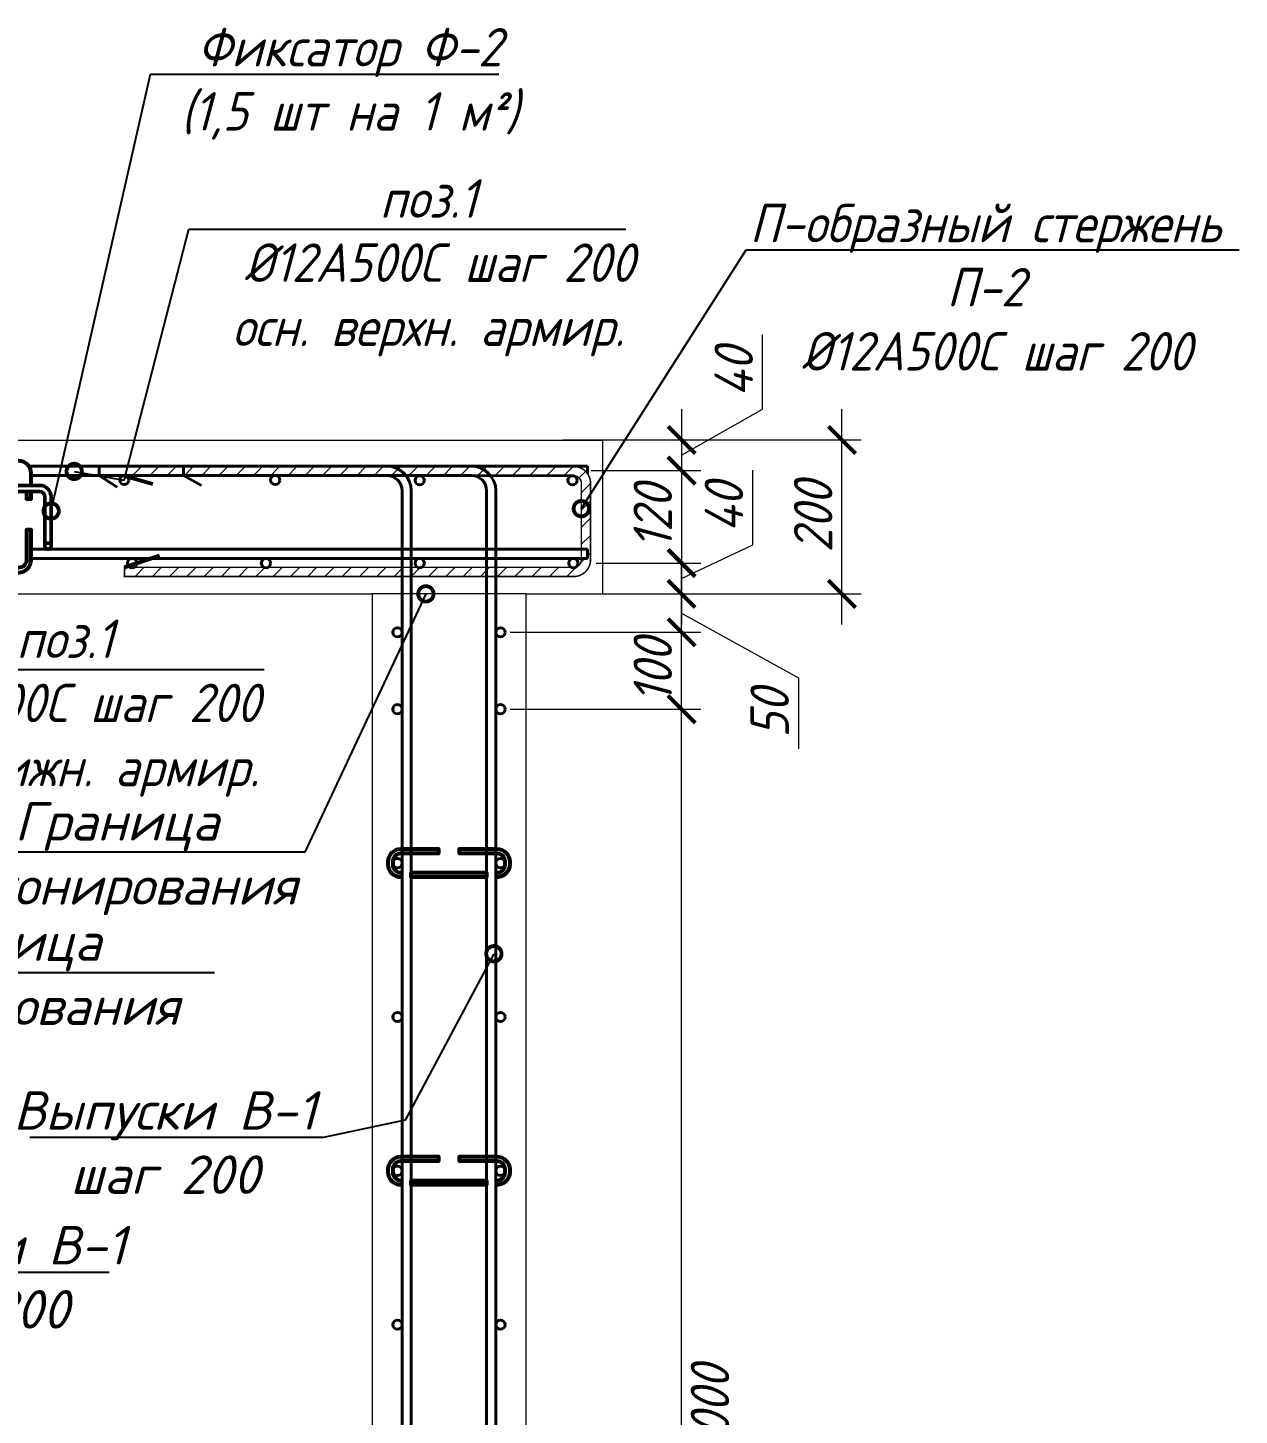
# Model space of a CAD drawing. Header units: millimetres. Extents: x 504091 to 2165846, y 135022 to 442887.
# Drawn here: x 902213 to 903789, y 246696 to 248500 of the extents above; entities that cross this region are included whole.
import ezdxf
from ezdxf import colors
from ezdxf.entities.mleader import LeaderData, LeaderLine
from ezdxf.math import Vec2, Vec3

# ---------------------------------------------------------------- set-up
doc = ezdxf.new("R2010")
doc.units = ezdxf.units.MM
doc.linetypes.add('X-OLP-WSS.OCOG$0$Zig-a-zig-ah', pattern=[0])
doc.layers.get('Defpoints').update_dxf_attribs({"color": 255})
for name, color, linetype, lineweight in [('Арматура 12', 26, 'Continuous', 50), ('К_Арматура 8', 134, 'Continuous', 50), ('КР_Арматура 12', 174, 'Continuous', 40), ('Монолит тонкий', 204, 'Continuous', 9), ('Размер', 7, 'Continuous', 13), ('размеры', 7, 'Continuous', 9), ('Размеры КР', 164, 'Continuous', 9)]:
    doc.layers.add(name, color=color, linetype=linetype, lineweight=lineweight)
doc.styles.add('GOST 2.304_new', font='isocpeur.ttf', dxfattribs={"width": 0.9, "oblique": 15})
doc.dimstyles.new('SPDS 1_20', dxfattribs={"dimscale": 20, "dimtxt": 2.5, "dimasz": 1.77, "dimexe": 1.25, "dimexo": 0.625, "dimtad": 1, "dimdec": 0, "dimrnd": 0.001, "dimtxsty": 'GOST 2.304_new', "dimblk": 'ARCHTICK', "dimcen": 2.5, "dimdle": 2, "dimclrt": 256, "dimadec": 0, "dimazin": 2, "dimtfac": 0.75, "dimtdec": 0, "dimtmove": 1, "dimatfit": 3, "dimfxl": 0, "dimtolj": 1, "dimlwd": 9, "dimlwe": 9, "dimarcsym": 0})

# ---------------------------------------------------------------- blocks, each defined once
blk = doc.blocks.new('_DotSmall')
at = {"color": 0, "linetype": 'ByBlock', "lineweight": 35, "const_width": 0.5}
blk.add_lwpolyline([(-0.0625, 0, 1), (0.0625, 0, 1)], format="xyb", close=True, dxfattribs=at)
blk = doc.blocks.new('A$C1D3C264A')
at = {"layer": 'К_Арматура 8', "ltscale": 40}
for p, q in [((-269, 91), (-11, 91)), ((-284, 76), (-284, 12)), ((-276, 76), (-276, 12)), ((-269, 83), (-11, 83)), ((-4, 76), (-4, 12)), ((4, 76), (4, 12))]:
    blk.add_line(p, q, dxfattribs=at)
blk.add_circle((-280, 12), 4, dxfattribs=at)
for centre, radius, start, end in [((-269, 76), 15, 90, 180), ((-11, 76), 15, 0, 90), ((-269, 76), 7, 90, 180), ((-11, 76), 7, 0, 90), ((0, 12), 4, 180, 0)]:
    blk.add_arc(centre, radius, start, end, dxfattribs=at)
blk = doc.blocks.new('_ArchTick')
at = {"color": 0, "linetype": 'ByBlock', "const_width": 0.15}
blk.add_lwpolyline([(-0.5, -0.5), (0.5, 0.5)], dxfattribs=at)
blk = doc.blocks.new('*D1358')
at = {"layer": 'Defpoints', "color": 0, "lineweight": 20, "transparency": 16777216}
for p in [(902896.4, 247964.1), (902932.8, 247924.4), (903063.4, 247924.4)]:
    blk.add_point(p, dxfattribs=at)
at = {"layer": 'Размеры КР', "color": 0, "lineweight": 9, "transparency": 16777216}
for p, q in [((903168.7, 248004), (903168.7, 248100.9)), ((903063.4, 248004.1), (903063.4, 247884.4)), ((903063.4, 247944.2), (903168.7, 248004)), ((902908.9, 247964.1), (903088.4, 247964.1)), ((902945.3, 247924.4), (903088.4, 247924.4))]:
    blk.add_line(p, q, dxfattribs=at)
at = {"layer": 'Размеры КР', "color": 0, "lineweight": 9, "transparency": 16777216, "xscale": 35.4, "yscale": 35.4, "zscale": 35.4}
for p, rotation in [((903063.4, 247964.1), 90), ((903063.4, 247924.4), 270)]:
    blk.add_blockref('_ArchTick', p, dxfattribs=dict(at, rotation=rotation))
at = {"layer": 'Размеры КР', "lineweight": 20, "transparency": 16777216, "insert": (903131.2, 248052.4), "char_height": 50, "attachment_point": 5, "rotation": 90, "style": 'GOST 2.304_new'}
blk.add_mtext('\\A1;40', dxfattribs=at)
blk = doc.blocks.new('*D1359')
at = {"layer": 'Defpoints', "color": 0, "lineweight": 20, "transparency": 16777216}
for p in [(902932.8, 247924.4), (902939.9, 247804.1), (903063.4, 247804.1)]:
    blk.add_point(p, dxfattribs=at)
at = {"layer": 'Размеры КР', "color": 0, "lineweight": 9, "transparency": 16777216}
for p, q in [((903063.4, 247964.4), (903063.4, 247764.1)), ((902945.3, 247924.4), (903088.4, 247924.4)), ((902952.4, 247804.1), (903088.4, 247804.1))]:
    blk.add_line(p, q, dxfattribs=at)
at = {"layer": 'Размеры КР', "color": 0, "lineweight": 9, "transparency": 16777216, "xscale": 35.4, "yscale": 35.4, "zscale": 35.4}
for p, rotation in [((903063.4, 247924.4), 90), ((903063.4, 247804.1), 270)]:
    blk.add_blockref('_ArchTick', p, dxfattribs=dict(at, rotation=rotation))
at = {"layer": 'Размеры КР', "lineweight": 20, "transparency": 16777216, "insert": (903025.9, 247864.2), "char_height": 50, "attachment_point": 5, "rotation": 90, "style": 'GOST 2.304_new'}
blk.add_mtext('\\A1;120', dxfattribs=at)
blk = doc.blocks.new('*D1360')
at = {"layer": 'Defpoints', "color": 0, "lineweight": 20, "transparency": 16777216}
for p in [(902939.9, 247804.1), (902958.1, 247764.1), (903063.4, 247764.1)]:
    blk.add_point(p, dxfattribs=at)
at = {"layer": 'Размеры КР', "color": 0, "lineweight": 9, "transparency": 16777216}
for p, q in [((903155.9, 247827.9), (903155.9, 247924.8)), ((903063.4, 247844.1), (903063.4, 247724.1)), ((903063.4, 247784.1), (903155.9, 247827.9)), ((902952.4, 247804.1), (903088.4, 247804.1)), ((902970.6, 247764.1), (903088.4, 247764.1))]:
    blk.add_line(p, q, dxfattribs=at)
at = {"layer": 'Размеры КР', "color": 0, "lineweight": 9, "transparency": 16777216, "xscale": 35.4, "yscale": 35.4, "zscale": 35.4}
for p, rotation in [((903063.4, 247804.1), 90), ((903063.4, 247764.1), 270)]:
    blk.add_blockref('_ArchTick', p, dxfattribs=dict(at, rotation=rotation))
at = {"layer": 'Размеры КР', "lineweight": 20, "transparency": 16777216, "insert": (903118.4, 247876.3), "char_height": 50, "attachment_point": 5, "rotation": 90, "style": 'GOST 2.304_new'}
blk.add_mtext('\\A1;40', dxfattribs=at)
blk = doc.blocks.new('*D1357')
at = {"layer": 'Defpoints', "color": 0, "lineweight": 20, "transparency": 16777216}
for p in [(903041.3, 247964.1), (903271.9, 247964.1), (903020.1, 247764.1)]:
    blk.add_point(p, dxfattribs=at)
at = {"layer": 'Размеры КР', "color": 0, "lineweight": 9, "transparency": 16777216}
for p, q in [((903271.9, 247724.1), (903271.9, 248004.1)), ((903053.8, 247964.1), (903296.9, 247964.1)), ((903032.6, 247764.1), (903296.9, 247764.1))]:
    blk.add_line(p, q, dxfattribs=at)
at = {"layer": 'Размеры КР', "color": 0, "lineweight": 9, "transparency": 16777216, "xscale": 35.4, "yscale": 35.4, "zscale": 35.4}
for p, rotation in [((903271.9, 247964.1), 90), ((903271.9, 247764.1), 270)]:
    blk.add_blockref('_ArchTick', p, dxfattribs=dict(at, rotation=rotation))
at = {"layer": 'Размеры КР', "lineweight": 20, "transparency": 16777216, "insert": (903234.4, 247864.1), "char_height": 50, "attachment_point": 5, "rotation": 90, "style": 'GOST 2.304_new'}
blk.add_mtext('\\A1;200', dxfattribs=at)
blk = doc.blocks.new('*D1367')
at = {"layer": 'Defpoints', "color": 0, "lineweight": 20, "transparency": 16777216}
for p in [(902827.9, 247614.1), (903063.4, 247614.1), (902827.9, 245614.1)]:
    blk.add_point(p, dxfattribs=at)
at = {"layer": 'Размеры КР', "color": 0, "lineweight": 9, "transparency": 16777216}
for p, q in [((903063.4, 245574.1), (903063.4, 247654.1)), ((902840.4, 247614.1), (903088.4, 247614.1)), ((902840.4, 245614.1), (903088.4, 245614.1))]:
    blk.add_line(p, q, dxfattribs=at)
at = {"layer": 'Размеры КР', "color": 0, "lineweight": 9, "transparency": 16777216, "xscale": 35.4, "yscale": 35.4, "zscale": 35.4}
for p, rotation in [((903063.4, 247614.1), 90), ((903063.4, 245614.1), 270)]:
    blk.add_blockref('_ArchTick', p, dxfattribs=dict(at, rotation=rotation))
at = {"layer": 'Размеры КР', "lineweight": 20, "transparency": 16777216, "insert": (903058.6, 246599.1), "char_height": 50, "attachment_point": 5, "rotation": 90, "style": 'GOST 2.304_new'}
blk.add_mtext('\\A1;поз.3\\P200х10=2000', dxfattribs=at)
blk = doc.blocks.new('*D1368')
at = {"layer": 'Defpoints', "color": 0, "lineweight": 20, "transparency": 16777216}
for p in [(902827.9, 247714.1), (903063.4, 247714.1), (902827.9, 247614.1)]:
    blk.add_point(p, dxfattribs=at)
at = {"layer": 'Размеры КР', "color": 0, "lineweight": 9, "transparency": 16777216}
for p, q in [((903063.4, 247574.1), (903063.4, 247754.1)), ((902840.4, 247714.1), (903088.4, 247714.1)), ((902840.4, 247614.1), (903088.4, 247614.1))]:
    blk.add_line(p, q, dxfattribs=at)
at = {"layer": 'Размеры КР', "color": 0, "lineweight": 9, "transparency": 16777216, "xscale": 35.4, "yscale": 35.4, "zscale": 35.4}
for p, rotation in [((903063.4, 247714.1), 90), ((903063.4, 247614.1), 270)]:
    blk.add_blockref('_ArchTick', p, dxfattribs=dict(at, rotation=rotation))
at = {"layer": 'Размеры КР', "lineweight": 20, "transparency": 16777216, "insert": (903025.9, 247664.1), "char_height": 50, "attachment_point": 5, "rotation": 90, "style": 'GOST 2.304_new'}
blk.add_mtext('\\A1;100', dxfattribs=at)
blk = doc.blocks.new('*D1369')
at = {"layer": 'Defpoints', "color": 0, "lineweight": 20, "transparency": 16777216}
for p in [(902860.9, 247764.1), (903063.4, 247764.1), (902827.9, 247714.1)]:
    blk.add_point(p, dxfattribs=at)
at = {"layer": 'Размеры КР', "color": 0, "lineweight": 9, "transparency": 16777216}
for p, q in [((903063.4, 247674.1), (903063.4, 247804.1)), ((902873.4, 247764.1), (903088.4, 247764.1)), ((903063.4, 247739.1), (903215.4, 247655)), ((902840.4, 247714.1), (903088.4, 247714.1)), ((903215.4, 247655), (903215.4, 247562.6))]:
    blk.add_line(p, q, dxfattribs=at)
at = {"layer": 'Размеры КР', "color": 0, "lineweight": 9, "transparency": 16777216, "xscale": 35.4, "yscale": 35.4, "zscale": 35.4}
for p, rotation in [((903063.4, 247764.1), 90), ((903063.4, 247714.1), 270)]:
    blk.add_blockref('_ArchTick', p, dxfattribs=dict(at, rotation=rotation))
at = {"layer": 'Размеры КР', "lineweight": 20, "transparency": 16777216, "insert": (903177.9, 247608.8), "char_height": 50, "attachment_point": 5, "rotation": 90, "style": 'GOST 2.304_new'}
blk.add_mtext('\\A1;50', dxfattribs=at)

msp = doc.modelspace()

# ---------------------------------------------------------------- hatches: boundary and pattern name
at = {"layer": 'Размер', "lineweight": 13, "transparency": 33554687}
h = msp.add_hatch(dxfattribs=at)
h.set_pattern_fill('ANSI31', color=256, scale=5)
h.set_pattern_definition([(45, (-58744.287, -540844.631), (-11.22532015, 11.22532015), [])])
edge = h.paths.add_edge_path()
edge.add_line((902735.7609, 247917.6822), (902338.9342, 247917.6822))
edge.add_line((902338.9342, 247917.6822), (902338.9342, 247929.6822))
edge.add_line((902338.9342, 247929.6822), (902729.5228, 247929.6822))
edge.add_line((902738.6834, 247929.6822), (902923.1363, 247929.6822))
edge.add_arc((902923.1363, 247907.7822), 21.9, 0, 90, ccw=False)
edge.add_line((902945.0363, 247907.7822), (902945.0363, 247808.5145))
edge.add_arc((902923.1363, 247808.5145), 21.9, -90, 0, ccw=False)
edge.add_line((902923.1363, 247786.6145), (902338.9342, 247786.6145))
edge.add_line((902338.9342, 247786.6145), (902338.9342, 247798.6145))
edge.add_line((902338.9342, 247798.6145), (902923.1363, 247798.6145))
edge.add_arc((902923.1363, 247808.5145), 9.9, 270, 360)
edge.add_line((902933.0363, 247808.5145), (902933.0363, 247907.7822))
edge.add_arc((902923.1363, 247907.7822), 9.9, 360, 450)
edge.add_line((902923.1363, 247917.6822), (902741.7609, 247917.6822))

# ---------------------------------------------------------------- linework, layer by layer
at = {"layer": 'Defpoints'}
msp.add_line((902704.0835, 247918.0767), (902396.9225, 247918.0767), dxfattribs=at)
at = {"layer": 'Арматура 12', "lineweight": 53, "ltscale": 20}
for p, q in [((902339.1082, 247917.5694), (902375.5358, 247907.0147)), ((902338.9342, 247798.6145), (902384.5893, 247814.0624))]:
    msp.add_line(p, q, dxfattribs=at)
for points, format in [([(902217.7615, 247905.087), (902217.7615, 247920.4908, 0.414213562), (902201.2615, 247936.9908), (902197.4162, 247936.9908, 0.242110317), (902183.9826, 247930.087)], "xyb"), ([(902735.7609, 247917.6822, 2, 2, 0), (902338.9342, 247917.6822, 0, 0, 0), (902338.9342, 247929.6822, 2, 2, 0), (902729.5228, 247929.6822, 2, 2, 0)], "xyseb"), ([(902180.9162, 247810.087), (902180.9162, 247808.4528, 0.414213562), (902197.4162, 247791.9528), (902201.2615, 247791.9528, 0.414213562), (902217.7615, 247808.4528), (902217.7615, 247847.3826), (902211.7615, 247847.3826), (902211.7615, 247808.4528, -0.414213562), (902201.2615, 247797.9528), (902197.4162, 247797.9528, -0.414213562), (902186.9162, 247808.4528), (902186.9162, 247810.087)], "xyb"), ([(902699.907, 247395.6541), (902698.407, 247395.6541, -0.414213562), (902681.907, 247412.1541), (902681.907, 247415.9994, -0.414213562), (902698.407, 247432.4994), (902747.3369, 247432.4994), (902747.3369, 247426.4994), (902698.407, 247426.4994, 0.414213562), (902687.907, 247415.9994), (902687.907, 247412.1541, 0.414213562), (902698.407, 247401.6541), (902699.907, 247401.6541)], "xyb"), ([(902821.907, 247401.7597, 0.460305877), (902833.907, 247412.1541), (902833.907, 247415.9994, 0.414213562), (902823.407, 247426.4994), (902774.4914, 247426.4994), (902774.4914, 247432.4994), (902823.407, 247432.4994, -0.414213562), (902839.907, 247415.9994), (902839.907, 247412.1541, -0.441038441), (902821.907, 247395.7053, -0.242110317)], "xyb"), ([(902699.907, 246995.6541), (902698.407, 246995.6541, -0.414213562), (902681.907, 247012.1541), (902681.907, 247015.9994, -0.414213562), (902698.407, 247032.4994), (902747.3369, 247032.4994), (902747.3369, 247026.4994), (902698.407, 247026.4994, 0.414213562), (902687.907, 247015.9994), (902687.907, 247012.1541, 0.414213562), (902698.407, 247001.6541), (902699.907, 247001.6541)], "xyb"), ([(902821.907, 247001.7597, 0.460305877), (902833.907, 247012.1541), (902833.907, 247015.9994, 0.414213562), (902823.407, 247026.4994), (902774.4914, 247026.4994), (902774.4914, 247032.4994), (902823.407, 247032.4994, -0.414213562), (902839.907, 247015.9994), (902839.907, 247012.1541, -0.441038441), (902821.907, 246995.7053, -0.242110317)], "xyb")]:
    msp.add_lwpolyline(points, format=format, dxfattribs=at)
at = {"layer": 'Арматура 12', "lineweight": 53, "ltscale": 20, "const_width": 2}
msp.add_lwpolyline([(902738.6834, 247929.6822), (902923.1363, 247929.6822, -0.414213562), (902945.0363, 247907.7822), (902945.0363, 247808.5145, -0.414213562), (902923.1363, 247786.6145), (902338.9342, 247786.6145), (902338.9342, 247798.6145), (902923.1363, 247798.6145, 0.414213562), (902933.0363, 247808.5145), (902933.0363, 247907.7822, 0.414213562), (902923.1363, 247917.6822), (902741.7609, 247917.6822)], format="xyb", dxfattribs=at)
at = {"layer": 'Арматура 12', "lineweight": 53, "ltscale": 20}
msp.add_lwpolyline([(902211.7615, 247897.087), (902211.7615, 247887.4504), (902217.7615, 247887.4504), (902217.7615, 247897.087)], dxfattribs=at)
for points in [[(902711.907, 247401.6541), (902809.907, 247401.6541), (902809.907, 247395.6541), (902711.907, 247395.6541)], [(902711.907, 247001.6541), (902809.907, 247001.6541), (902809.907, 246995.6541), (902711.907, 246995.6541)]]:
    msp.add_lwpolyline(points, close=True, dxfattribs=at)
at = {"layer": 'КР_Арматура 12', "ltscale": 12}
for p, q in [((902214.684, 247930.087), (902728.4596, 247930.087)), ((902217.7615, 247918.087), (902386.9225, 247918.087)), ((902305.907, 247918.087), (902329.5997, 247902.9913)), ((902360.9225, 247918.087), (902510.9225, 247918.087)), ((902415.907, 247918.087), (902439.2133, 247905.0238)), ((902534.9225, 247918.087), (902735.7609, 247918.087)), ((902535.0514, 247918.087), (902735.7609, 247918.087)), ((902738.3846, 247930.087), (902940.9225, 247930.087)), ((902741.7609, 247918.087), (902923.1363, 247917.6822)), ((902741.7609, 247918.087), (902923.1363, 247917.6822)), ((902940.9225, 247930.087), (902940.9225, 247920.5595)), ((902217.7615, 247822.087), (902940.9225, 247822.087)), ((902217.7615, 247810.087), (902940.9225, 247810.087)), ((902940.9225, 247822.087), (902940.9225, 247810.087))]:
    msp.add_line(p, q, dxfattribs=at)
for points in [[(902705.907, 245322.0665, 0.16227766), (902711.907, 245340.0665), (902711.907, 247898.087, 0.414213562), (902679.907, 247930.087), (902217.7615, 247930.087)], [(902681.907, 245322.0665, 0.414213562), (902699.907, 245340.0665), (902699.907, 247898.087, 0.414213562), (902679.907, 247918.087), (902217.7615, 247918.087)], [(902791.907, 245310.0665, 0.414213562), (902821.907, 245340.0665), (902821.907, 247898.087, 0.414213562), (902789.907, 247930.087), (902327.7615, 247930.087)], [(902791.907, 245322.0665, 0.414213562), (902809.907, 245340.0665), (902809.907, 247898.087, 0.414213562), (902789.907, 247918.087), (902327.7615, 247918.087)], [(902341.834, 247929.6822, 0.041137265), (902336.9225, 247930.087)], [(902530.011, 247929.6822, -0.041137265), (902534.9225, 247930.087)]]:
    msp.add_lwpolyline(points, format="xyb", dxfattribs=at)
for points in [[(902305.907, 247930.087), (902305.907, 247918.087)], [(902415.907, 247930.087), (902415.907, 247918.087)]]:
    msp.add_lwpolyline(points, dxfattribs=at)
for centre in [(902338.7601, 247912.087), (902535.0514, 247912.087), (902722.9219, 247911.6822), (902921.4673, 247911.6822), (902348.9225, 247804.087), (902522.9219, 247804.087), (902722.9219, 247804.087), (902922.7414, 247804.087), (902693.907, 247714.0767), (902827.907, 247714.0767), (902693.907, 247614.0767), (902827.907, 247614.0767), (902693.907, 247414.0767), (902827.907, 247414.0767), (902693.907, 247214.0767), (902827.907, 247214.0767), (902693.907, 247014.0767), (902827.907, 247014.0767), (902693.907, 246814.0767), (902827.907, 246814.0767)]:
    msp.add_circle(centre, 6, dxfattribs=at)
at = {"layer": 'Монолит тонкий', "lineweight": 15, "ltscale": 100}
for p, q in [((901480.9225, 247964.0767), (902960.9225, 247964.0767)), ((902960.9225, 247764.0767), (902960.9225, 247964.0767)), ((901680.907, 247764.0767), (902660.907, 247764.0767)), ((902660.907, 247764.0767), (902660.907, 245564.0767)), ((902860.907, 247764.0767), (902960.9225, 247764.0767)), ((902860.907, 247764.0767), (902860.907, 245564.0767))]:
    msp.add_line(p, q, dxfattribs=at)
at = {"layer": 'размеры', "linetype": 'X-OLP-WSS.OCOG$0$Zig-a-zig-ah', "ltscale": 0.005}
msp.add_line((902860.907, 247764.0767), (902660.907, 247764.0767), dxfattribs=at)

# ---------------------------------------------------------------- block references
at = {"layer": 'К_Арматура 8', "ltscale": 12, "xscale": -1}
msp.add_blockref('A$C1D3C264A', (901959.6234, 247814.087), dxfattribs=at)

# ---------------------------------------------------------------- dimensions: what is measured, and where the dimension line sits
at = {"layer": 'Размеры КР', "lineweight": 20}
for base, p1, p2, picture, middle in [((903063.3706, 247924.3537), (902896.3951, 247964.0767), (902932.7648, 247924.3537), '*D1358', (903168.6907, 248016.5002)), ((903063.3706, 247764.0767), (902939.9273, 247804.087), (902958.1084, 247764.0767), '*D1360', (903155.85, 247840.3987)), ((903063.3706, 247764.0767), (902827.907, 247714.0767), (902860.907, 247764.0767), '*D1369', (903215.379, 247642.5018)), ((903063.3706, 247714.0767), (902827.907, 247614.0767), (902827.907, 247714.0767), '*D1368', (903063.3706, 247664.0767))]:
    dim = msp.add_linear_dim(base=base, p1=p1, p2=p2, angle=90, dimstyle='SPDS 1_20', dxfattribs=at)
    dim.commit()
    dim.dimension.update_dxf_attribs({"geometry": picture, "text_midpoint": middle, "dimtype": 160})
for base, p1, p2, picture, middle in [((903271.8678, 247964.0767), (903020.1145, 247764.0767), (903041.3373, 247964.0767), '*D1357', (903234.3678, 247864.0767)), ((903063.3706, 247804.087), (902932.7648, 247924.3537), (902939.9273, 247804.087), '*D1359', (903025.8706, 247864.2203))]:
    dim = msp.add_linear_dim(base=base, p1=p1, p2=p2, angle=90, dimstyle='SPDS 1_20', dxfattribs=at)
    dim.commit()
    dim.dimension.update_dxf_attribs({"geometry": picture, "text_midpoint": middle})
dim = msp.add_linear_dim(base=(903063.3706, 247614.0767), p1=(902827.907, 245614.0767), p2=(902827.907, 247614.0767), angle=90, text='поз.3\\P200х10=<>', dimstyle='SPDS 1_20', dxfattribs=at)
dim.commit()
dim.dimension.update_dxf_attribs({"geometry": '*D1367', "text_midpoint": (903137.7453, 246599.1456), "dimtype": 160})

# ---------------------------------------------------------------- leaders
at = {"layer": 'Размер', "ltscale": 20}
ml = msp.add_multileader_mtext('Standard', dxfattribs=at)
ml.set_content('\\A1;Фиксатор Ф-2 \\P(1,5 шт на 1 м²)', color=256, style='GOST 2.304_new')
ml.set_leader_properties()
ml.set_arrow_properties(name='DOTSMALL')
ml.build(insert=Vec2(0, 0))
ml.multileader.update_dxf_attribs({"text_left_attachment_type": 6, "text_right_attachment_type": 6, "arrow_head_size": 40})
ctx = ml.context
ctx.base_point, ctx.char_height, ctx.arrow_head_size, ctx.landing_gap_size, ctx.plane_origin = Vec3(902380.7027, 248439.6703), 50, 40, 0, Vec3(901538.4554, 277408.1331)
ctx.left_attachment, ctx.right_attachment, ctx.text_align_type = 6, 6, 1
notes = []
notes.append((ctx, [(1, (1, 1, 0), (902372.7027, 248439.6703), (1, 0), 8, [(1, [(902243.6234, 247871.7976)], 0, [])])]))
ctx.mtext.insert, ctx.mtext.rotation, ctx.mtext.width, ctx.mtext.alignment, ctx.mtext.flow_direction = Vec3(902631.5618, 248499.6703), 6.283185307, 543.43425, 2, 5
ml = msp.add_multileader_mtext('Standard', dxfattribs=at)
ml.set_content('\\A1;поз.1\\P %%C12А500С шаг 200\\Pосн. верхн. армир.', color=256, style='GOST 2.304_new')
ml.set_leader_properties()
ml.set_arrow_properties(name='DOTSMALL')
ml.build(insert=Vec2(0, 0))
ml.multileader.update_dxf_attribs({"text_left_attachment_type": 6, "text_right_attachment_type": 6, "arrow_head_size": 40})
ctx = ml.context
ctx.base_point, ctx.char_height, ctx.arrow_head_size, ctx.landing_gap_size, ctx.plane_origin = Vec3(902430.566, 248237.9854), 50, 40, 0, Vec3(900041.9243, 277608.75)
ctx.left_attachment, ctx.right_attachment, ctx.text_align_type = 6, 6, 1
notes.append((ctx, [(1, (1, 1, 0), (902422.566, 248237.9854), (1, 0), 8, [(1, [(902273.6037, 247923.2443), (902338.7601, 247912.087)], 0, [])])]))
ctx.mtext.insert, ctx.mtext.rotation, ctx.mtext.width, ctx.mtext.alignment, ctx.mtext.flow_direction = Vec3(902734.0596, 248302.9854), 6.283185307, 896.133701, 2, 5
ml = msp.add_multileader_mtext('Standard', dxfattribs=at)
ml.set_content('\\A1;П-образный стержень П-2\\P %%C12А500С шаг 200', color=256, style='GOST 2.304_new')
ml.set_leader_properties()
ml.set_arrow_properties(name='DOTSMALL')
ml.build(insert=Vec2(0, 0))
ml.multileader.update_dxf_attribs({"text_left_attachment_type": 6, "text_right_attachment_type": 6, "arrow_head_size": 40})
ctx = ml.context
ctx.base_point, ctx.char_height, ctx.arrow_head_size, ctx.landing_gap_size, ctx.plane_origin = Vec3(903155.2246, 248211.1061), 50, 40, 0, Vec3(901150.0564, 277969.7147)
ctx.left_attachment, ctx.right_attachment, ctx.text_align_type = 6, 6, 1
notes.append((ctx, [(1, (1, 1, 0), (903147.2246, 248211.1061), (1, 0), 8, [(1, [(902933.0363, 247874.8267)], 0, [])])]))
ctx.mtext.insert, ctx.mtext.rotation, ctx.mtext.width, ctx.mtext.alignment, ctx.mtext.flow_direction = Vec3(903458.7182, 248271.1061), 6.283185307, 627.027399, 2, 5
ml = msp.add_multileader_mtext('Standard', dxfattribs=at)
ml.set_content('\\A1;поз.5\\P %%C8А240\\Pшаг 200', color=256, style='GOST 2.304_new')
ml.set_leader_properties()
ml.set_arrow_properties(name='DOTSMALL')
ml.build(insert=Vec2(0, 0))
ml.multileader.update_dxf_attribs({"text_left_attachment_type": 6, "text_right_attachment_type": 6, "arrow_head_size": 40})
ctx = ml.context
ctx.base_point, ctx.char_height, ctx.arrow_head_size, ctx.landing_gap_size, ctx.plane_origin = Vec3(901783.31, 248149.906), 50, 40, 0, Vec3(898145.8065, 277681.7969)
ctx.left_attachment, ctx.right_attachment, ctx.text_align_type = 6, 6, 1
notes.append((ctx, [(1, (1, 1, 0), (901775.31, 248149.906), (1, 0), 8, [(1, [(901695.1357, 247946.0767)], 0, [])])]))
ctx.mtext.insert, ctx.mtext.rotation, ctx.mtext.width, ctx.mtext.alignment, ctx.mtext.flow_direction = Vec3(901920.4062, 248209.906), 6.283185307, 896.133701, 2, 5
ml = msp.add_multileader_mtext('Standard', dxfattribs=at)
ml.set_content('\\A1;поз.1\\P%%C12А500С шаг 200\\Pосн. нижн. армир.', color=256, style='GOST 2.304_new')
ml.set_leader_properties()
ml.set_arrow_properties(name='DOTSMALL')
ml.build(insert=Vec2(0, 0))
ml.multileader.update_dxf_attribs({"text_left_attachment_type": 6, "text_right_attachment_type": 6, "arrow_head_size": 40})
ctx = ml.context
ctx.base_point, ctx.char_height, ctx.arrow_head_size, ctx.landing_gap_size, ctx.plane_origin = Vec3(901973.9568, 247665.6488), 50, 40, 0, Vec3(899843.6412, 276672.5536)
ctx.left_attachment, ctx.right_attachment, ctx.text_align_type = 6, 6, 1
notes.append((ctx, [(1, (1, 1, 0), (901965.9568, 247665.6488), (1, 0), 8, [(0, [(901998.9225, 247804.087), (901888.5193, 247816.409)], 0, [])])]))
ctx.mtext.insert, ctx.mtext.rotation, ctx.mtext.width, ctx.mtext.alignment, ctx.mtext.flow_direction = Vec3(902261.7005, 247730.6488), 6.283185307, 821.237763, 2, 5
ml = msp.add_multileader_mtext('Standard', dxfattribs=at)
ml.set_content('\\A1;{\\W1;Граница бетонирования}', color=256, style='GOST 2.304_new')
ml.set_leader_properties()
ml.set_arrow_properties(name='DOTSMALL')
ml.build(insert=Vec2(0, 0))
ml.multileader.update_dxf_attribs({"text_left_attachment_type": 6, "text_right_attachment_type": 6, "dogleg_length": 4, "arrow_head_size": 40})
ctx = ml.context
ctx.base_point, ctx.char_height, ctx.arrow_head_size, ctx.landing_gap_size, ctx.plane_origin = Vec3(902092.2949, 247428.3858), 50, 40, 0, Vec3(857372.4522, 538250.194)
ctx.left_attachment, ctx.right_attachment, ctx.text_align_type = 6, 6, 1
notes.append((ctx, [(0, (1, 1, 0), (902573.6923, 247428.3858), (-1, 0), 8, [(0, [(902730.9293, 247764.0767)], 0, [])])]))
ctx.mtext.insert, ctx.mtext.rotation, ctx.mtext.width, ctx.mtext.alignment, ctx.mtext.flow_direction = Vec3(902328.9936, 247493.3858), 6.283185307, 511.854399, 2, 5
ml = msp.add_multileader_mtext('Standard', dxfattribs=at)
ml.set_content('\\A1;{\\W1;Граница бетонирования}', color=256, style='GOST 2.304_new')
ml.set_leader_properties()
ml.set_arrow_properties(name='DOTSMALL')
ml.build(insert=Vec2(0, 0))
ml.multileader.update_dxf_attribs({"text_left_attachment_type": 6, "text_right_attachment_type": 6, "dogleg_length": 4, "arrow_head_size": 40})
ctx = ml.context
ctx.base_point, ctx.char_height, ctx.arrow_head_size, ctx.landing_gap_size, ctx.plane_origin = Vec3(901939.0828, 247272.0389), 50, 40, 0, Vec3(856208.2587, 537966.5749)
ctx.left_attachment, ctx.right_attachment, ctx.text_align_type = 6, 6, 1
notes.append((ctx, [(1, (1, 1, 0), (901931.0828, 247272.0389), (1, 0), 8, [(0, [(901566.7358, 247660.4622)], 0, [])])]))
ctx.mtext.insert, ctx.mtext.rotation, ctx.mtext.width, ctx.mtext.alignment, ctx.mtext.flow_direction = Vec3(902175.7815, 247337.0389), 6.283185307, 511.854399, 2, 5
ml = msp.add_multileader_mtext('Standard', dxfattribs=at)
ml.set_content('\\A1;{\\W1;Выпуски В-1\\Pшаг 200}', color=256, style='GOST 2.304_new')
ml.set_leader_properties()
ml.set_arrow_properties(name='DOTSMALL')
ml.build(insert=Vec2(0, 0))
ml.multileader.update_dxf_attribs({"text_left_attachment_type": 6, "text_right_attachment_type": 6, "dogleg_length": 4, "arrow_head_size": 40})
ctx = ml.context
ctx.base_point, ctx.char_height, ctx.arrow_head_size, ctx.landing_gap_size, ctx.plane_origin = Vec3(902193.0165, 247057.4637), 50, 40, 0, Vec3(857435.5217, 537868.9448)
ctx.left_attachment, ctx.right_attachment, ctx.text_align_type = 6, 6, 1
notes.append((ctx, [(0, (1, 1, 0), (902597.8114, 247057.4637), (-1, 0), 8, [(1, [(902819.3348, 247296.2554), (902703.7601, 247079.8549)], 0, [])])]))
ctx.mtext.insert, ctx.mtext.rotation, ctx.mtext.width, ctx.mtext.alignment, ctx.mtext.flow_direction = Vec3(902391.4139, 247117.4637), 6.283185307, 511.854399, 2, 5
ml = msp.add_multileader_mtext('Standard', dxfattribs=at)
ml.set_content('\\A1;{\\W1;Выпуски В-1\\Pшаг 200}', color=256, style='GOST 2.304_new')
ml.set_leader_properties()
ml.set_arrow_properties(name='DOTSMALL')
ml.build(insert=Vec2(0, 0))
ml.multileader.update_dxf_attribs({"text_left_attachment_type": 6, "text_right_attachment_type": 6, "dogleg_length": 4, "arrow_head_size": 40})
ctx = ml.context
ctx.base_point, ctx.char_height, ctx.arrow_head_size, ctx.landing_gap_size, ctx.plane_origin = Vec3(901945.4735, 246882.3698), 50, 40, 0, Vec3(856246.094, 537698.5472)
ctx.left_attachment, ctx.right_attachment, ctx.text_align_type = 6, 6, 1
notes.append((ctx, [(1, (1, 1, 0), (901937.4735, 246882.3698), (1, 0), 8, [(1, [(901629.907, 247125.8578), (901532.017, 247069.3332)], 0, [])])]))
ctx.mtext.insert, ctx.mtext.rotation, ctx.mtext.width, ctx.mtext.alignment, ctx.mtext.flow_direction = Vec3(902143.871, 246942.3698), 6.283185307, 511.854399, 2, 5
for ctx, leaders in notes:
    for number, flags, end, landing, length, lines in leaders:
        leader = LeaderData()
        leader.index, (leader.has_last_leader_line, leader.has_dogleg_vector, leader.attachment_direction) = number, flags
        leader.last_leader_point, leader.dogleg_vector, leader.dogleg_length = Vec3(end), Vec3(landing), length
        for number, points, colour, breaks in lines:
            line = LeaderLine()
            line.index, line.vertices, line.color, line.breaks = number, Vec3.list(points), colors.encode_raw_color(colour), breaks
            leader.lines.append(line)
        ctx.leaders.append(leader)

doc.saveas('drawing.dxf')
